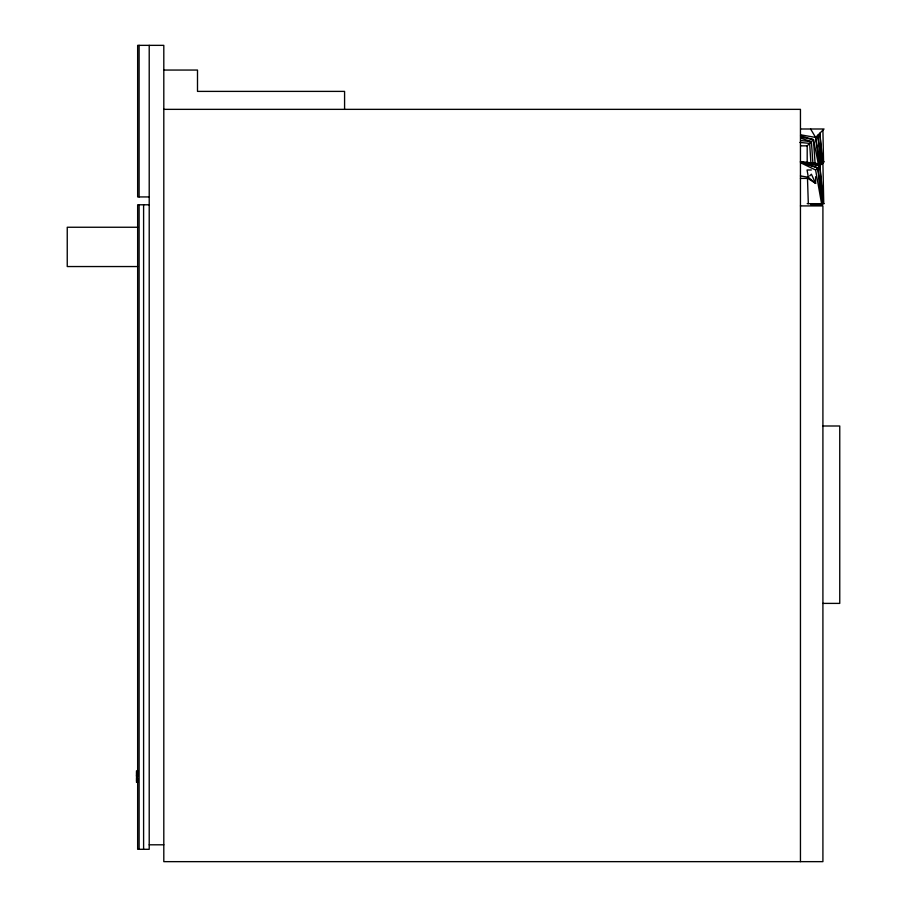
<?xml version="1.0" encoding="UTF-8"?>
<svg xmlns="http://www.w3.org/2000/svg" width="907" height="907" viewBox="0 0 907 907"><rect width="100%" height="100%" fill="white"/><g stroke="black" fill="none" stroke-linecap="round" stroke-linejoin="round"><path stroke-width="1.36" d="M137.002 778.512L137.082 773.92L137.161 778.512M800.518 135.846L813.432 139.599L807.196 145.846L807.196 162.682M818.942 164.088L815.608 137.422L824.032 128.998L801.04 128.998M809.656 175.935L811.402 174.201L815.608 183.407L807.479 178.123L808.318 203.667M822.91 162.693L823.749 203.667L819.826 165.777L800.45 161.854L817.797 167.806L821.572 203.667L815.608 169.983L824.032 161.559M163.804 70.054L197.499 70.054L197.499 91.392L344.581 91.392L344.581 109.35M163.804 109.35L800.45 109.35L800.45 861.65M800.643 145.846L807.196 145.846M811.346 169.983L807.071 169.983L808.318 177.273L815.608 183.407L815.608 176.695M800.45 178.407L807.196 178.407L808.318 177.273L800.45 175.935M149.213 196.932L137.649 196.932L137.649 45.35L163.804 45.35L163.804 861.65L822.91 861.65L822.91 205.912L800.45 205.912M807.196 203.667L824.032 203.667M149.213 204.789L137.649 204.789L137.649 849.303L149.213 849.303L149.213 45.35M137.717 227.249L67.243 227.249L67.243 266.545L137.717 266.545M822.91 425.995L839.757 425.995L839.757 603.393L822.91 603.393M137.649 770.825L136.526 770.825L136.526 782.344L137.649 782.344M136.526 771.823L137.649 771.823M136.526 772.424L137.649 772.458M136.526 773.467L137.649 773.467M136.526 774.056L137.649 774.056M136.526 774.283L137.649 774.283M136.526 775.258L137.649 775.258M136.526 775.61L137.649 775.61M136.526 775.825L137.649 775.825M136.526 776.12L137.649 776.086M136.526 778.512L137.649 778.512M136.526 779.532L137.649 779.532M136.526 780.235L137.649 780.235M136.526 780.519L137.649 780.644M136.526 781.925L137.649 781.925M149.213 844.802L163.804 844.802M799.872 142.433L809.656 143.374L810.971 164.178M800.779 140.551L811.402 141.628L812.955 164.088M821.572 164.031L800.45 161.559L819.826 165.777L822.91 203.667L817.797 167.806L800.45 162.693L815.608 169.983M800.858 134.848L815.608 137.422L820.382 164.371M801.085 137.15L813.432 139.599L818.431 164.258M800.779 138.227L811.402 141.628M810.609 128.998L815.608 137.422M821.923 164.212L817.797 135.245L820.846 164.212M822.876 162.682L819.826 133.216L822.332 164.088M813.432 139.599L815.144 164.258M822.91 130.132L823.579 162.625M822.252 203.667L822.252 204.789L811.028 204.789L811.028 203.667M143.601 204.789L143.601 849.303M139.111 45.35L139.111 196.932M139.111 204.789L139.111 849.303"/></g></svg>
